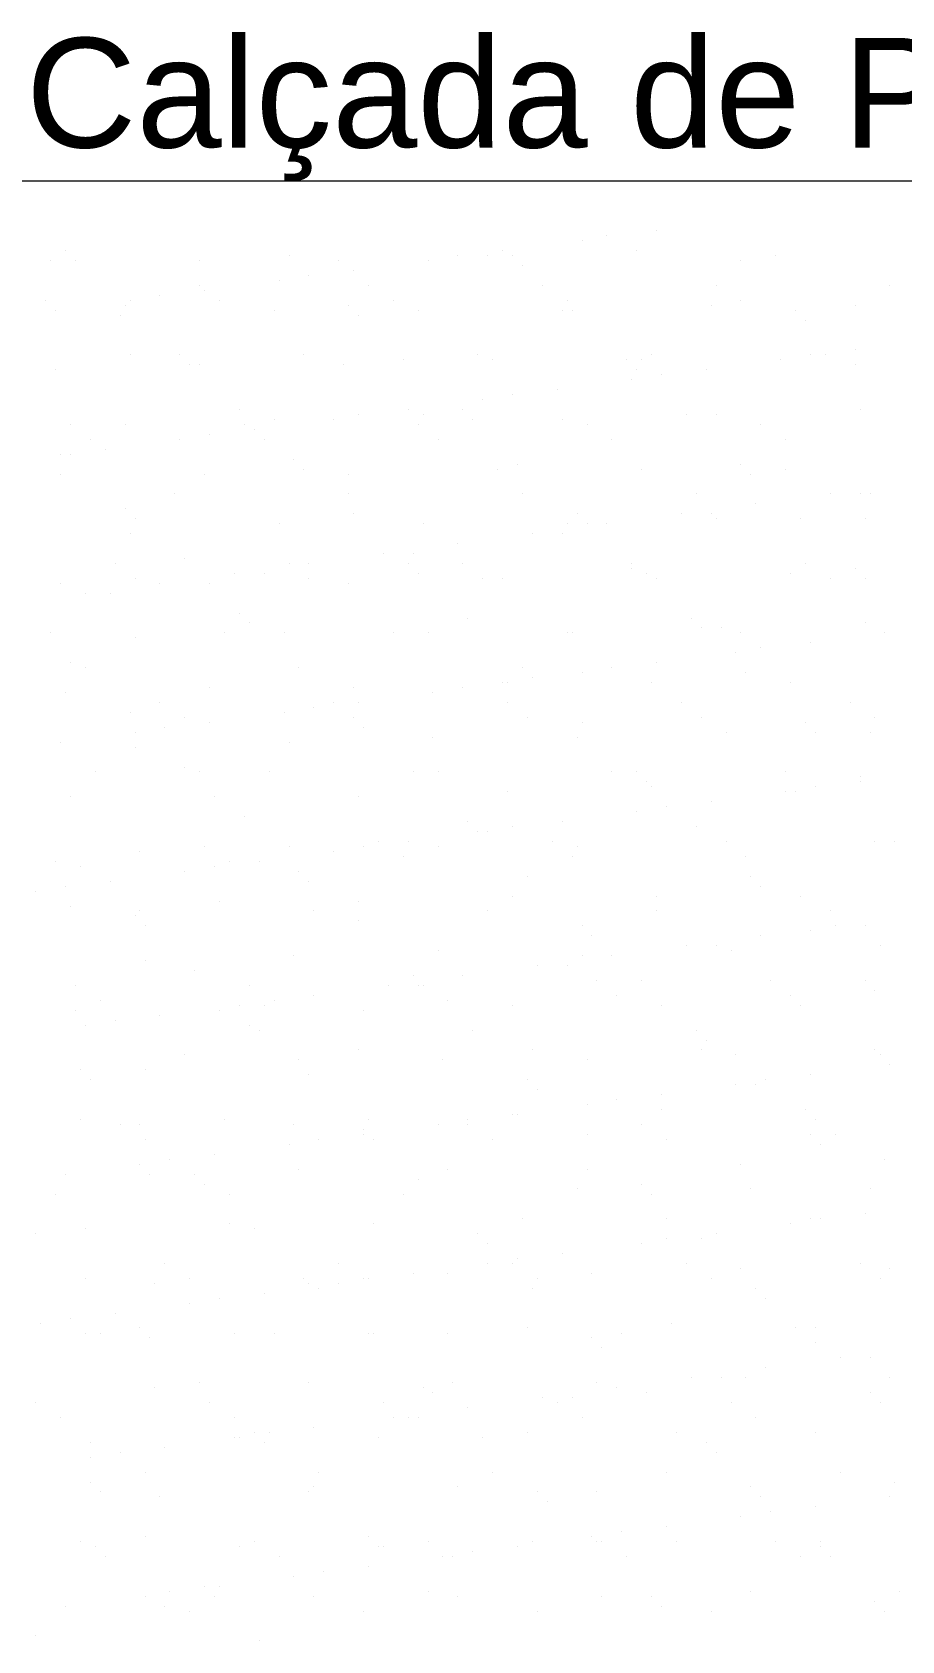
# Model space of a CAD drawing. Header units: millimetres. Extents: x 21 to 236, y 15 to 64.
# Drawn here: x 38.779 to 39.573, y 30.574 to 32.042 of the extents above; entities that cross this region are included whole.
import ezdxf

# ---------------------------------------------------------------- set-up
doc = ezdxf.new("R2010")
doc.units = ezdxf.units.MM
doc.layers.add('PDF_Grama', color=7, linetype='Continuous', true_color=0x397200)
doc.layers.add('PDF_Parede', color=7, linetype='Continuous')
doc.layers.add('PDF_Text', color=70, linetype='Continuous')
doc.styles.add('PDF Arial', font='arial.ttf')

msp = doc.modelspace()

# ---------------------------------------------------------------- linework, layer by layer
at = {"layer": 'PDF_Grama', "lineweight": 20}
for points in [[(39.2807, 31.8519), (39.2807, 31.8519)], [(39.3034, 31.8565), (39.3034, 31.8565)], [(39.3487, 31.861), (39.3487, 31.861)], [(38.8094, 31.8429), (38.8094, 31.8429)], [(39.0133, 31.8384), (39.0133, 31.8384)], [(39.1674, 31.8384), (39.1674, 31.8384)], [(39.1946, 31.8384), (39.1946, 31.8384)], [(39.2082, 31.8429), (39.2082, 31.8429)], [(39.2173, 31.8384), (39.2173, 31.8384)], [(39.3306, 31.8429), (39.3306, 31.8429)], [(39.4575, 31.8384), (39.4575, 31.8384)], [(38.7958, 31.8338), (38.7958, 31.8338)], [(38.8184, 31.8338), (38.8184, 31.8338)], [(38.9317, 31.8338), (38.9317, 31.8338)], [(39.0586, 31.8338), (39.0586, 31.8338)], [(39.0722, 31.8248), (39.0722, 31.8248)], [(39.1402, 31.8338), (39.1402, 31.8338)], [(39.2263, 31.8293), (39.2263, 31.8293)], [(39.4258, 31.8338), (39.4258, 31.8338)], [(38.9317, 31.8112), (38.9317, 31.8112)], [(39.0042, 31.8157), (39.0042, 31.8157)], [(39.0314, 31.8202), (39.0314, 31.8202)], [(39.0858, 31.8112), (39.0858, 31.8112)], [(39.2445, 31.8112), (39.2445, 31.8112)], [(39.4031, 31.8112), (39.4031, 31.8112)], [(39.5617, 31.8112), (39.5617, 31.8112)], [(38.7912, 31.7976), (38.7912, 31.7976)], [(38.8683, 31.7976), (38.8683, 31.7976)], [(38.8955, 31.8021), (38.8955, 31.8021)], [(38.9363, 31.8066), (38.9363, 31.8066)], [(38.9499, 31.7976), (38.9499, 31.7976)], [(39.1085, 31.7976), (39.1085, 31.7976)], [(39.2671, 31.7976), (39.2671, 31.7976)], [(39.4258, 31.7976), (39.4258, 31.7976)], [(38.8003, 31.7885), (38.8003, 31.7885)], [(38.8592, 31.784), (38.8592, 31.784)], [(38.8637, 31.793), (38.8637, 31.793)], [(38.9997, 31.7885), (38.9997, 31.7885)], [(39.0677, 31.793), (39.0677, 31.793)], [(39.0768, 31.784), (39.0768, 31.784)], [(39.1312, 31.7885), (39.1312, 31.7885)], [(39.2626, 31.7885), (39.2626, 31.7885)], [(39.2717, 31.7885), (39.2717, 31.7885)], [(39.3986, 31.793), (39.3986, 31.793)], [(39.4756, 31.7885), (39.4756, 31.7885)], [(39.4847, 31.7794), (39.4847, 31.7794)], [(39.53, 31.793), (39.53, 31.793)], [(39.53, 31.7522), (39.53, 31.7522)], [(38.8683, 31.7477), (38.8683, 31.7477)], [(38.9136, 31.7477), (38.9136, 31.7477)], [(38.9227, 31.7386), (38.9227, 31.7386)], [(38.9317, 31.7386), (38.9317, 31.7386)], [(39.0269, 31.7477), (39.0269, 31.7477)], [(39.0632, 31.7386), (39.0632, 31.7386)], [(39.1176, 31.7432), (39.1176, 31.7432)], [(39.1855, 31.7477), (39.1855, 31.7477)], [(39.1991, 31.7432), (39.1991, 31.7432)], [(39.3215, 31.7432), (39.3215, 31.7432)], [(39.3351, 31.7432), (39.3351, 31.7432)], [(39.3442, 31.7477), (39.3442, 31.7477)], [(39.462, 31.7432), (39.462, 31.7432)], [(39.462, 31.7432), (39.462, 31.7432)], [(39.4892, 31.7477), (39.4892, 31.7477)], [(39.5028, 31.7477), (39.5028, 31.7477)], [(39.53, 31.7386), (39.53, 31.7386)], [(38.8003, 31.7341), (38.8003, 31.7341)], [(39.326, 31.725), (39.326, 31.725)], [(39.3306, 31.7341), (39.3306, 31.7341)], [(39.3532, 31.7296), (39.3532, 31.7296)], [(39.394, 31.7341), (39.394, 31.7341)], [(39.1901, 31.7069), (39.1901, 31.7069)], [(39.2173, 31.7114), (39.2173, 31.7114)], [(39.2581, 31.716), (39.2581, 31.716)], [(38.968, 31.6978), (38.968, 31.6978)], [(39.0768, 31.6933), (39.0768, 31.6933)], [(39.1221, 31.6978), (39.1221, 31.6978)], [(39.1357, 31.6933), (39.1357, 31.6933)], [(39.1719, 31.6978), (39.1719, 31.6978)], [(39.3759, 31.6933), (39.3759, 31.6933)], [(39.4031, 31.6933), (39.4031, 31.6933)], [(39.5345, 31.6978), (39.5345, 31.6978)], [(38.8139, 31.6843), (38.8139, 31.6843)], [(38.8637, 31.6843), (38.8637, 31.6843)], [(38.9725, 31.6843), (38.9725, 31.6843)], [(38.9816, 31.6797), (38.9816, 31.6797)], [(38.9997, 31.6888), (38.9997, 31.6888)], [(39.0541, 31.6888), (39.0541, 31.6888)], [(39.1312, 31.6843), (39.1312, 31.6843)], [(39.181, 31.6888), (39.181, 31.6888)], [(39.2626, 31.6888), (39.2626, 31.6888)], [(39.2853, 31.6843), (39.2853, 31.6843)], [(39.4439, 31.6843), (39.4439, 31.6843)], [(38.832, 31.6707), (38.832, 31.6707)], [(38.8456, 31.6616), (38.8456, 31.6616)], [(38.9136, 31.6707), (38.9136, 31.6707)], [(38.9408, 31.6752), (38.9408, 31.6752)], [(38.9906, 31.6707), (38.9906, 31.6707)], [(39.1493, 31.6707), (39.1493, 31.6707)], [(39.3079, 31.6707), (39.3079, 31.6707)], [(39.4665, 31.6707), (39.4665, 31.6707)], [(38.8048, 31.6571), (38.8048, 31.6571)], [(38.8139, 31.6571), (38.8139, 31.6571)], [(39.0178, 31.6525), (39.0178, 31.6525)], [(39.2218, 31.648), (39.2218, 31.648)], [(39.4258, 31.648), (39.4258, 31.648)], [(38.8048, 31.6389), (38.8048, 31.6389)], [(38.9363, 31.6389), (38.9363, 31.6389)], [(39.0269, 31.6435), (39.0269, 31.6435)], [(39.0677, 31.6389), (39.0677, 31.6389)], [(39.2037, 31.6435), (39.2037, 31.6435)], [(39.3351, 31.6435), (39.3351, 31.6435)], [(39.4348, 31.6389), (39.4348, 31.6389)], [(39.4665, 31.6435), (39.4665, 31.6435)], [(38.9091, 31.6208), (38.9091, 31.6208)], [(39.0677, 31.6208), (39.0677, 31.6208)], [(39.2263, 31.6208), (39.2263, 31.6208)], [(39.385, 31.6208), (39.385, 31.6208)], [(39.5073, 31.6208), (39.5073, 31.6208)], [(39.5345, 31.6208), (39.5345, 31.6208)], [(39.5436, 31.6208), (39.5436, 31.6208)], [(38.8637, 31.6072), (38.8637, 31.6072)], [(39.0722, 31.6027), (39.0722, 31.6027)], [(39.2762, 31.6027), (39.2762, 31.6027)], [(39.3714, 31.6027), (39.3714, 31.6027)], [(39.3986, 31.6027), (39.3986, 31.6027)], [(39.4394, 31.6117), (39.4394, 31.6117)], [(38.8728, 31.5981), (38.8728, 31.5981)], [(39.0042, 31.5936), (39.0042, 31.5936)], [(39.1357, 31.5936), (39.1357, 31.5936)], [(39.2671, 31.5936), (39.2671, 31.5936)], [(39.2853, 31.5936), (39.2853, 31.5936)], [(39.3034, 31.5936), (39.3034, 31.5936)], [(39.4031, 31.5981), (39.4031, 31.5981)], [(39.4801, 31.5981), (39.4801, 31.5981)], [(39.5391, 31.5981), (39.5391, 31.5981)], [(38.8683, 31.5845), (38.8683, 31.5845)], [(39.1674, 31.5755), (39.1674, 31.5755)], [(39.2354, 31.5845), (39.2354, 31.5845)], [(39.2626, 31.5845), (39.2626, 31.5845)], [(38.9181, 31.5619), (38.9181, 31.5619)], [(39.0994, 31.5664), (39.0994, 31.5664)], [(39.1266, 31.5664), (39.1266, 31.5664)], [(38.8547, 31.5573), (38.8547, 31.5573)], [(38.8728, 31.5437), (38.8728, 31.5437)], [(38.9635, 31.5483), (38.9635, 31.5483)], [(38.9906, 31.5483), (38.9906, 31.5483)], [(39.0133, 31.5573), (39.0133, 31.5573)], [(39.0314, 31.5573), (39.0314, 31.5573)], [(39.0314, 31.5437), (39.0314, 31.5437)], [(39.1221, 31.5573), (39.1221, 31.5573)], [(39.1312, 31.5483), (39.1312, 31.5483)], [(39.1719, 31.5573), (39.1719, 31.5573)], [(39.1901, 31.5437), (39.1901, 31.5437)], [(39.2082, 31.5437), (39.2082, 31.5437)], [(39.326, 31.5573), (39.326, 31.5573)], [(39.326, 31.5528), (39.326, 31.5528)], [(39.3396, 31.5483), (39.3396, 31.5483)], [(39.3487, 31.5437), (39.3487, 31.5437)], [(39.4711, 31.5483), (39.4711, 31.5483)], [(39.4847, 31.5573), (39.4847, 31.5573)], [(39.5073, 31.5437), (39.5073, 31.5437)], [(39.53, 31.5528), (39.53, 31.5528)], [(39.5391, 31.5437), (39.5391, 31.5437)], [(38.8048, 31.5392), (38.8048, 31.5392)], [(38.8275, 31.5301), (38.8275, 31.5301)], [(38.8501, 31.5301), (38.8501, 31.5301)], [(38.8955, 31.5392), (38.8955, 31.5392)], [(38.9408, 31.5392), (38.9408, 31.5392)], [(39.0677, 31.5392), (39.0677, 31.5392)], [(38.968, 31.512), (38.968, 31.512)], [(38.977, 31.503), (38.977, 31.503)], [(39.1765, 31.5075), (39.1765, 31.5075)], [(39.3804, 31.5075), (39.3804, 31.5075)], [(39.5391, 31.503), (39.5391, 31.503)], [(38.7958, 31.4939), (38.7958, 31.4939)], [(38.8728, 31.4894), (38.8728, 31.4894)], [(38.9544, 31.4939), (38.9544, 31.4939)], [(39.0088, 31.4939), (39.0088, 31.4939)], [(39.1085, 31.4939), (39.1085, 31.4939)], [(39.1402, 31.4939), (39.1402, 31.4939)], [(39.2671, 31.4939), (39.2671, 31.4939)], [(39.2717, 31.4939), (39.2717, 31.4939)], [(39.3895, 31.4984), (39.3895, 31.4984)], [(39.4076, 31.4984), (39.4076, 31.4984)], [(39.4258, 31.4939), (39.4258, 31.4939)], [(39.4892, 31.4848), (39.4892, 31.4848)], [(39.5572, 31.4939), (39.5572, 31.4939)], [(39.4212, 31.4758), (39.4212, 31.4758)], [(39.4439, 31.4803), (39.4439, 31.4803)], [(38.8139, 31.4667), (38.8139, 31.4667)], [(38.8275, 31.4622), (38.8275, 31.4622)], [(39.0224, 31.4622), (39.0224, 31.4622)], [(39.2263, 31.4622), (39.2263, 31.4622)], [(39.2807, 31.4576), (39.2807, 31.4576)], [(39.3079, 31.4622), (39.3079, 31.4622)], [(39.3487, 31.4667), (39.3487, 31.4667)], [(39.4303, 31.4576), (39.4303, 31.4576)], [(38.9408, 31.444), (38.9408, 31.444)], [(39.0722, 31.444), (39.0722, 31.444)], [(39.1719, 31.444), (39.1719, 31.444)], [(39.2082, 31.4486), (39.2082, 31.4486)], [(39.2127, 31.4486), (39.2127, 31.4486)], [(39.2354, 31.4531), (39.2354, 31.4531)], [(39.3442, 31.4486), (39.3442, 31.4486)], [(39.4711, 31.4486), (39.4711, 31.4486)], [(38.8094, 31.4395), (38.8094, 31.4395)], [(38.8955, 31.4304), (38.8955, 31.4304)], [(39.0541, 31.4304), (39.0541, 31.4304)], [(39.0768, 31.4304), (39.0768, 31.4304)], [(39.1447, 31.4395), (39.1447, 31.4395)], [(39.2127, 31.4304), (39.2127, 31.4304)], [(39.3714, 31.4304), (39.3714, 31.4304)], [(39.5255, 31.4304), (39.5255, 31.4304)], [(38.8683, 31.4214), (38.8683, 31.4214)], [(38.9181, 31.4168), (38.9181, 31.4168)], [(38.9408, 31.4123), (38.9408, 31.4123)], [(39.0088, 31.4214), (39.0088, 31.4214)], [(39.036, 31.4259), (39.036, 31.4259)], [(39.0722, 31.4168), (39.0722, 31.4168)], [(39.0722, 31.4168), (39.0722, 31.4168)], [(39.2309, 31.4168), (39.2309, 31.4168)], [(39.2807, 31.4123), (39.2807, 31.4123)], [(39.3895, 31.4168), (39.3895, 31.4168)], [(39.4847, 31.4123), (39.4847, 31.4123)], [(39.5481, 31.4168), (39.5481, 31.4168)], [(38.8728, 31.4032), (38.8728, 31.4032)], [(38.9, 31.4078), (38.9, 31.4078)], [(39.0813, 31.4078), (39.0813, 31.4078)], [(39.1447, 31.3987), (39.1447, 31.3987)], [(39.2762, 31.3987), (39.2762, 31.3987)], [(39.4122, 31.4032), (39.4122, 31.4032)], [(39.4937, 31.4032), (39.4937, 31.4032)], [(39.5436, 31.4032), (39.5436, 31.4032)], [(38.8048, 31.3942), (38.8048, 31.3942)], [(38.8728, 31.3896), (38.8728, 31.3896)], [(39.0133, 31.3942), (39.0133, 31.3942)], [(38.9181, 31.3715), (38.9181, 31.3715)], [(38.8365, 31.367), (38.8365, 31.367)], [(38.9317, 31.367), (38.9317, 31.367)], [(38.9952, 31.367), (38.9952, 31.367)], [(39.1266, 31.367), (39.1266, 31.367)], [(39.1493, 31.367), (39.1493, 31.367)], [(39.3079, 31.367), (39.3079, 31.367)], [(39.3306, 31.367), (39.3306, 31.367)], [(39.3396, 31.3579), (39.3396, 31.3579)], [(39.3442, 31.3534), (39.3442, 31.3534)], [(39.4665, 31.367), (39.4665, 31.367)], [(39.4937, 31.3534), (39.4937, 31.3534)], [(39.5345, 31.3624), (39.5345, 31.3624)], [(39.5345, 31.3579), (39.5345, 31.3579)], [(38.8139, 31.3443), (38.8139, 31.3443)], [(38.9453, 31.3443), (38.9453, 31.3443)], [(39.0768, 31.3443), (39.0768, 31.3443)], [(39.2127, 31.3489), (39.2127, 31.3489)], [(39.3986, 31.3398), (39.3986, 31.3398)], [(39.4665, 31.3489), (39.4665, 31.3489)], [(39.4756, 31.3489), (39.4756, 31.3489)], [(38.9725, 31.3262), (38.9725, 31.3262)], [(39.3306, 31.3307), (39.3306, 31.3307)], [(39.3578, 31.3353), (39.3578, 31.3353)], [(39.1765, 31.3217), (39.1765, 31.3217)], [(39.1855, 31.3126), (39.1855, 31.3126)], [(39.1946, 31.3126), (39.1946, 31.3126)], [(39.2173, 31.3171), (39.2173, 31.3171)], [(39.2626, 31.3217), (39.2626, 31.3217)], [(39.385, 31.3171), (39.385, 31.3171)], [(38.8773, 31.2945), (38.8773, 31.2945)], [(38.9363, 31.299), (38.9363, 31.299)], [(39.0133, 31.299), (39.0133, 31.299)], [(39.0541, 31.2945), (39.0541, 31.2945)], [(39.0813, 31.299), (39.0813, 31.299)], [(39.0949, 31.3035), (39.0949, 31.3035)], [(39.1221, 31.3035), (39.1221, 31.3035)], [(39.1493, 31.299), (39.1493, 31.299)], [(39.2535, 31.3035), (39.2535, 31.3035)], [(39.2762, 31.299), (39.2762, 31.299)], [(39.4122, 31.3035), (39.4122, 31.3035)], [(39.4122, 31.3035), (39.4122, 31.3035)], [(39.5481, 31.3035), (39.5481, 31.3035)], [(39.5663, 31.3035), (39.5663, 31.3035)], [(38.8003, 31.2854), (38.8003, 31.2854)], [(38.8229, 31.2809), (38.8229, 31.2809)], [(38.9453, 31.2809), (38.9453, 31.2809)], [(38.9589, 31.2854), (38.9589, 31.2854)], [(38.9861, 31.2854), (38.9861, 31.2854)], [(39.1176, 31.2899), (39.1176, 31.2899)], [(39.2717, 31.2899), (39.2717, 31.2899)], [(39.4303, 31.2899), (39.4303, 31.2899)], [(38.8501, 31.2673), (38.8501, 31.2673)], [(38.9181, 31.2763), (38.9181, 31.2763)], [(39.0224, 31.2763), (39.0224, 31.2763)], [(39.0314, 31.2673), (39.0314, 31.2673)], [(39.2309, 31.2718), (39.2309, 31.2718)], [(39.4348, 31.2718), (39.4348, 31.2718)], [(38.7822, 31.2582), (38.7822, 31.2582)], [(38.8094, 31.2627), (38.8094, 31.2627)], [(39.2173, 31.2537), (39.2173, 31.2537)], [(39.3487, 31.2537), (39.3487, 31.2537)], [(39.4439, 31.2627), (39.4439, 31.2627)], [(39.4801, 31.2537), (39.4801, 31.2537)], [(38.8139, 31.2446), (38.8139, 31.2446)], [(38.8728, 31.2355), (38.8728, 31.2355)], [(38.8773, 31.2401), (38.8773, 31.2401)], [(38.9499, 31.2491), (38.9499, 31.2491)], [(39.036, 31.2401), (39.036, 31.2401)], [(39.0768, 31.2491), (39.0768, 31.2491)], [(39.1946, 31.2401), (39.1946, 31.2401)], [(39.3487, 31.2401), (39.3487, 31.2401)], [(39.5073, 31.2401), (39.5073, 31.2401)], [(38.8819, 31.2265), (38.8819, 31.2265)], [(39.0768, 31.231), (39.0768, 31.231)], [(39.2807, 31.2265), (39.2807, 31.2265)], [(39.4892, 31.2219), (39.4892, 31.2219)], [(39.5119, 31.2265), (39.5119, 31.2265)], [(39.5391, 31.2265), (39.5391, 31.2265)], [(39.2898, 31.2174), (39.2898, 31.2174)], [(39.3759, 31.2083), (39.3759, 31.2083)], [(39.4031, 31.2083), (39.4031, 31.2083)], [(39.4439, 31.2174), (39.4439, 31.2174)], [(39.5527, 31.2083), (39.5527, 31.2083)], [(38.8819, 31.1948), (38.8819, 31.1948)], [(39.0178, 31.1993), (39.0178, 31.1993)], [(39.1493, 31.2038), (39.1493, 31.2038)], [(39.2807, 31.1993), (39.2807, 31.1993)], [(39.3079, 31.1993), (39.3079, 31.1993)], [(39.4167, 31.2038), (39.4167, 31.2038)], [(38.9272, 31.1857), (38.9272, 31.1857)], [(39.1266, 31.1812), (39.1266, 31.1812)], [(39.1719, 31.1812), (39.1719, 31.1812)], [(39.2399, 31.1902), (39.2399, 31.1902)], [(39.2671, 31.1902), (39.2671, 31.1902)], [(39.2943, 31.1766), (39.2943, 31.1766)], [(39.3351, 31.1766), (39.3351, 31.1766)], [(39.453, 31.1766), (39.453, 31.1766)], [(39.5391, 31.1766), (39.5391, 31.1766)], [(38.8184, 31.1721), (38.8184, 31.1721)], [(38.977, 31.1721), (38.977, 31.1721)], [(39.036, 31.163), (39.036, 31.163)], [(39.104, 31.1721), (39.104, 31.1721)], [(39.1312, 31.1721), (39.1312, 31.1721)], [(39.1357, 31.1721), (39.1357, 31.1721)], [(39.1357, 31.1721), (39.1357, 31.1721)], [(39.3124, 31.163), (39.3124, 31.163)], [(39.4711, 31.163), (39.4711, 31.163)], [(39.5481, 31.1676), (39.5481, 31.1676)], [(38.8184, 31.1494), (38.8184, 31.1494)], [(38.8411, 31.1585), (38.8411, 31.1585)], [(38.9499, 31.1494), (38.9499, 31.1494)], [(38.968, 31.154), (38.968, 31.154)], [(38.9906, 31.154), (38.9906, 31.154)], [(38.9997, 31.1585), (38.9997, 31.1585)], [(39.0813, 31.1494), (39.0813, 31.1494)], [(39.1583, 31.1585), (39.1583, 31.1585)], [(39.2173, 31.154), (39.2173, 31.154)], [(39.3532, 31.154), (39.3532, 31.154)], [(39.4801, 31.154), (39.4801, 31.154)], [(38.8275, 31.1358), (38.8275, 31.1358)], [(38.8547, 31.1404), (38.8547, 31.1404)], [(38.8955, 31.1449), (38.8955, 31.1449)], [(38.977, 31.1358), (38.977, 31.1358)], [(38.9861, 31.1313), (38.9861, 31.1313)], [(39.181, 31.1313), (39.181, 31.1313)], [(39.385, 31.1313), (39.385, 31.1313)], [(39.394, 31.1222), (39.394, 31.1222)], [(38.9181, 31.1086), (38.9181, 31.1086)], [(39.0224, 31.1041), (39.0224, 31.1041)], [(39.0768, 31.1132), (39.0768, 31.1132)], [(39.1538, 31.1041), (39.1538, 31.1041)], [(39.2354, 31.1132), (39.2354, 31.1132)], [(39.2853, 31.1041), (39.2853, 31.1041)], [(39.3895, 31.1132), (39.3895, 31.1132)], [(39.4212, 31.1086), (39.4212, 31.1086)], [(39.5481, 31.1132), (39.5481, 31.1132)], [(39.5527, 31.1086), (39.5527, 31.1086)], [(38.8229, 31.095), (38.8229, 31.095)], [(38.8819, 31.095), (38.8819, 31.095)], [(39.0314, 31.0905), (39.0314, 31.0905)], [(39.4892, 31.0905), (39.4892, 31.0905)], [(39.5617, 31.0996), (39.5617, 31.0996)], [(38.832, 31.086), (38.832, 31.086)], [(39.2309, 31.086), (39.2309, 31.086)], [(39.2399, 31.0769), (39.2399, 31.0769)], [(39.4212, 31.0814), (39.4212, 31.0814)], [(39.4394, 31.0814), (39.4394, 31.0814)], [(39.4484, 31.086), (39.4484, 31.086)], [(39.2853, 31.0633), (39.2853, 31.0633)], [(39.3124, 31.0678), (39.3124, 31.0678)], [(39.3532, 31.0724), (39.3532, 31.0724)], [(38.8229, 31.0497), (38.8229, 31.0497)], [(38.8592, 31.0452), (38.8592, 31.0452)], [(38.8773, 31.0452), (38.8773, 31.0452)], [(38.9544, 31.0497), (38.9544, 31.0497)], [(39.0178, 31.0452), (39.0178, 31.0452)], [(39.0858, 31.0497), (39.0858, 31.0497)], [(39.1493, 31.0452), (39.1493, 31.0452)], [(39.1765, 31.0497), (39.1765, 31.0497)], [(39.1765, 31.0452), (39.1765, 31.0452)], [(39.2173, 31.0542), (39.2173, 31.0542)], [(39.2218, 31.0542), (39.2218, 31.0542)], [(39.3351, 31.0452), (39.3351, 31.0452)], [(39.3532, 31.0588), (39.3532, 31.0588)], [(39.4847, 31.0588), (39.4847, 31.0588)], [(39.4937, 31.0497), (39.4937, 31.0497)], [(38.8819, 31.0316), (38.8819, 31.0316)], [(39.0405, 31.0316), (39.0405, 31.0316)], [(39.0405, 31.0316), (39.0405, 31.0316)], [(39.0813, 31.0406), (39.0813, 31.0406)], [(39.0813, 31.0361), (39.0813, 31.0361)], [(39.0904, 31.0316), (39.0904, 31.0316)], [(39.1991, 31.0316), (39.1991, 31.0316)], [(39.2853, 31.0361), (39.2853, 31.0361)], [(39.3578, 31.0316), (39.3578, 31.0316)], [(39.4892, 31.0361), (39.4892, 31.0361)], [(39.5119, 31.0361), (39.5119, 31.0361)], [(38.9453, 31.018), (38.9453, 31.018)], [(39.0133, 31.0271), (39.0133, 31.0271)], [(39.4983, 31.0271), (39.4983, 31.0271)], [(38.8773, 31.0089), (38.8773, 31.0089)], [(38.9045, 31.0135), (38.9045, 31.0135)], [(39.0224, 31.0044), (39.0224, 31.0044)], [(39.1583, 31.0044), (39.1583, 31.0044)], [(39.2853, 31.0044), (39.2853, 31.0044)], [(39.4258, 31.0089), (39.4258, 31.0089)], [(39.5572, 31.0135), (39.5572, 31.0135)], [(38.8094, 30.9999), (38.8094, 30.9999)], [(38.8864, 30.9999), (38.8864, 30.9999)], [(38.9272, 30.9999), (38.9272, 30.9999)], [(38.9363, 30.9908), (38.9363, 30.9908)], [(39.1312, 30.9953), (39.1312, 30.9953)], [(39.2762, 30.9863), (39.2762, 30.9863)], [(39.3351, 30.9908), (39.3351, 30.9908)], [(39.4348, 30.9863), (39.4348, 30.9863)], [(39.5436, 30.9863), (39.5436, 30.9863)], [(38.8003, 30.9817), (38.8003, 30.9817)], [(38.9589, 30.9817), (38.9589, 30.9817)], [(39.1176, 30.9817), (39.1176, 30.9817)], [(39.3442, 30.9817), (39.3442, 30.9817)], [(39.2263, 30.9591), (39.2263, 30.9591)], [(39.3578, 30.9591), (39.3578, 30.9591)], [(39.4892, 30.9591), (39.4892, 30.9591)], [(39.4983, 30.9591), (39.4983, 30.9591)], [(39.5391, 30.9636), (39.5391, 30.9636)], [(38.7822, 30.9455), (38.7822, 30.9455)], [(38.8275, 30.95), (38.8275, 30.95)], [(38.9589, 30.9545), (38.9589, 30.9545)], [(38.9816, 30.95), (38.9816, 30.95)], [(39.0904, 30.9545), (39.0904, 30.9545)], [(39.1855, 30.9455), (39.1855, 30.9455)], [(39.4031, 30.9455), (39.4031, 30.9455)], [(39.4711, 30.9545), (39.4711, 30.9545)], [(39.1946, 30.9364), (39.1946, 30.9364)], [(39.2626, 30.9273), (39.2626, 30.9273)], [(39.3351, 30.9364), (39.3351, 30.9364)], [(39.3578, 30.9409), (39.3578, 30.9409)], [(39.3895, 30.9409), (39.3895, 30.9409)], [(38.9, 30.9183), (38.9, 30.9183)], [(39.0586, 30.9183), (39.0586, 30.9183)], [(39.1946, 30.9183), (39.1946, 30.9183)], [(39.2173, 30.9183), (39.2173, 30.9183)], [(39.2218, 30.9228), (39.2218, 30.9228)], [(39.3759, 30.9183), (39.3759, 30.9183)], [(39.4258, 30.9137), (39.4258, 30.9137)], [(39.5345, 30.9183), (39.5345, 30.9183)], [(39.5617, 30.9137), (39.5617, 30.9137)], [(38.8275, 30.9047), (38.8275, 30.9047)], [(38.8909, 30.9001), (38.8909, 30.9001)], [(38.9227, 30.9047), (38.9227, 30.9047)], [(39.0269, 30.9047), (39.0269, 30.9047)], [(39.0314, 30.9001), (39.0314, 30.9001)], [(39.0586, 30.9001), (39.0586, 30.9001)], [(39.0813, 30.9047), (39.0813, 30.9047)], [(39.0858, 30.9047), (39.0858, 30.9047)], [(39.1266, 30.9092), (39.1266, 30.9092)], [(39.1583, 30.9092), (39.1583, 30.9092)], [(39.2399, 30.9047), (39.2399, 30.9047)], [(39.2898, 30.9092), (39.2898, 30.9092)], [(39.3986, 30.9047), (39.3986, 30.9047)], [(39.5527, 30.9047), (39.5527, 30.9047)], [(38.9499, 30.8865), (38.9499, 30.8865)], [(38.9906, 30.8911), (38.9906, 30.8911)], [(39.0405, 30.8956), (39.0405, 30.8956)], [(39.2354, 30.8956), (39.2354, 30.8956)], [(39.4394, 30.8956), (39.4394, 30.8956)], [(39.4484, 30.8865), (39.4484, 30.8865)], [(38.8139, 30.8684), (38.8139, 30.8684)], [(38.8547, 30.873), (38.8547, 30.873)], [(38.9227, 30.882), (38.9227, 30.882)], [(38.7867, 30.8639), (38.7867, 30.8639)], [(38.8275, 30.8548), (38.8275, 30.8548)], [(38.8411, 30.8548), (38.8411, 30.8548)], [(38.8773, 30.8594), (38.8773, 30.8594)], [(38.9635, 30.8548), (38.9635, 30.8548)], [(38.9997, 30.8548), (38.9997, 30.8548)], [(39.0858, 30.8548), (39.0858, 30.8548)], [(39.0904, 30.8548), (39.0904, 30.8548)], [(39.1583, 30.8548), (39.1583, 30.8548)], [(39.2309, 30.8594), (39.2309, 30.8594)], [(39.317, 30.8548), (39.317, 30.8548)], [(39.3623, 30.8639), (39.3623, 30.8639)], [(39.4756, 30.8594), (39.4756, 30.8594)], [(39.4937, 30.8594), (39.4937, 30.8594)], [(38.8864, 30.8503), (38.8864, 30.8503)], [(39.2898, 30.8503), (39.2898, 30.8503)], [(39.2989, 30.8412), (39.2989, 30.8412)], [(39.4937, 30.8458), (39.4937, 30.8458)], [(39.5164, 30.8322), (39.5164, 30.8322)], [(39.5436, 30.8322), (39.5436, 30.8322)], [(38.9317, 30.8095), (38.9317, 30.8095)], [(39.0314, 30.8095), (39.0314, 30.8095)], [(39.1629, 30.8095), (39.1629, 30.8095)], [(39.2943, 30.8095), (39.2943, 30.8095)], [(39.3804, 30.814), (39.3804, 30.814)], [(39.4076, 30.814), (39.4076, 30.814)], [(39.4303, 30.814), (39.4303, 30.814)], [(39.4484, 30.8231), (39.4484, 30.8231)], [(39.5617, 30.814), (39.5617, 30.814)], [(38.8909, 30.805), (38.8909, 30.805)], [(39.1357, 30.805), (39.1357, 30.805)], [(39.1447, 30.8004), (39.1447, 30.8004)], [(39.2445, 30.7959), (39.2445, 30.7959)], [(39.2717, 30.7959), (39.2717, 30.7959)], [(39.3124, 30.805), (39.3124, 30.805)], [(39.3396, 30.8004), (39.3396, 30.8004)], [(39.5436, 30.8004), (39.5436, 30.8004)], [(38.7822, 30.7914), (38.7822, 30.7914)], [(38.9408, 30.7914), (38.9408, 30.7914)], [(39.0994, 30.7914), (39.0994, 30.7914)], [(39.1765, 30.7868), (39.1765, 30.7868)], [(39.2581, 30.7914), (39.2581, 30.7914)], [(39.4167, 30.7914), (39.4167, 30.7914)], [(39.5527, 30.7914), (39.5527, 30.7914)], [(38.8048, 30.7778), (38.8048, 30.7778)], [(38.9635, 30.7778), (38.9635, 30.7778)], [(39.036, 30.7687), (39.036, 30.7687)], [(39.1085, 30.7778), (39.1085, 30.7778)], [(39.1221, 30.7778), (39.1221, 30.7778)], [(39.1312, 30.7778), (39.1312, 30.7778)], [(39.2807, 30.7778), (39.2807, 30.7778)], [(39.4394, 30.7778), (39.4394, 30.7778)], [(38.832, 30.7551), (38.832, 30.7551)], [(38.9, 30.7506), (38.9, 30.7506)], [(38.9635, 30.7596), (38.9635, 30.7596)], [(38.968, 30.7596), (38.968, 30.7596)], [(38.9816, 30.7642), (38.9816, 30.7642)], [(38.9906, 30.7551), (38.9906, 30.7551)], [(38.9952, 30.7642), (38.9952, 30.7642)], [(39.0949, 30.7596), (39.0949, 30.7596)], [(39.1901, 30.7596), (39.1901, 30.7596)], [(39.2309, 30.7642), (39.2309, 30.7642)], [(39.3668, 30.7642), (39.3668, 30.7642)], [(39.394, 30.7551), (39.394, 30.7551)], [(39.4937, 30.7642), (39.4937, 30.7642)], [(38.832, 30.7415), (38.832, 30.7415)], [(38.8592, 30.746), (38.8592, 30.746)], [(39.4031, 30.746), (39.4031, 30.746)], [(38.8819, 30.7279), (38.8819, 30.7279)], [(39.0405, 30.7279), (39.0405, 30.7279)], [(39.1991, 30.7279), (39.1991, 30.7279)], [(39.3578, 30.7279), (39.3578, 30.7279)], [(39.5164, 30.7279), (39.5164, 30.7279)], [(38.832, 30.7188), (38.832, 30.7188)], [(38.8411, 30.7098), (38.8411, 30.7098)], [(39.0314, 30.7098), (39.0314, 30.7098)], [(39.036, 30.7143), (39.036, 30.7143)], [(39.1674, 30.7143), (39.1674, 30.7143)], [(39.2399, 30.7098), (39.2399, 30.7098)], [(39.2943, 30.7098), (39.2943, 30.7098)], [(39.4348, 30.7143), (39.4348, 30.7143)], [(39.5663, 30.7188), (39.5663, 30.7188)], [(38.8955, 30.7053), (38.8955, 30.7053)], [(39.249, 30.7007), (39.249, 30.7007)], [(39.4439, 30.7053), (39.4439, 30.7053)], [(39.4937, 30.6962), (39.4937, 30.6962)], [(39.5617, 30.7053), (39.5617, 30.7053)], [(39.3578, 30.6781), (39.3578, 30.6781)], [(39.4258, 30.6871), (39.4258, 30.6871)], [(39.453, 30.6917), (39.453, 30.6917)], [(38.8229, 30.6645), (38.8229, 30.6645)], [(38.8819, 30.669), (38.8819, 30.669)], [(38.9816, 30.6645), (38.9816, 30.6645)], [(39.0858, 30.669), (39.0858, 30.669)], [(39.1402, 30.6645), (39.1402, 30.6645)], [(39.2354, 30.6645), (39.2354, 30.6645)], [(39.2898, 30.669), (39.2898, 30.669)], [(39.2943, 30.6645), (39.2943, 30.6645)], [(39.2989, 30.6645), (39.2989, 30.6645)], [(39.317, 30.6735), (39.317, 30.6735)], [(39.3668, 30.6645), (39.3668, 30.6645)], [(39.4575, 30.6645), (39.4575, 30.6645)], [(39.4983, 30.6645), (39.4983, 30.6645)], [(38.8365, 30.6599), (38.8365, 30.6599)], [(38.8456, 30.6509), (38.8456, 30.6509)], [(38.968, 30.6599), (38.968, 30.6599)], [(39.0042, 30.6509), (39.0042, 30.6509)], [(39.0949, 30.6599), (39.0949, 30.6599)], [(39.0994, 30.6599), (39.0994, 30.6599)], [(39.1538, 30.6509), (39.1538, 30.6509)], [(39.1629, 30.6509), (39.1629, 30.6509)], [(39.181, 30.6554), (39.181, 30.6554)], [(39.2218, 30.6599), (39.2218, 30.6599)], [(39.3215, 30.6509), (39.3215, 30.6509)], [(39.4801, 30.6509), (39.4801, 30.6509)], [(39.4983, 30.6599), (39.4983, 30.6599)], [(39.5073, 30.6509), (39.5073, 30.6509)], [(39.045, 30.6373), (39.045, 30.6373)], [(39.0858, 30.6418), (39.0858, 30.6418)], [(38.9045, 30.6191), (38.9045, 30.6191)], [(38.9363, 30.6237), (38.9363, 30.6237)], [(38.9499, 30.6237), (38.9499, 30.6237)], [(39.0178, 30.6327), (39.0178, 30.6327)], [(39.1402, 30.6191), (39.1402, 30.6191)], [(39.4348, 30.6191), (39.4348, 30.6191)], [(39.5708, 30.6191), (39.5708, 30.6191)], [(38.8094, 30.6055), (38.8094, 30.6055)], [(38.8819, 30.6146), (38.8819, 30.6146)], [(38.9, 30.6055), (38.9, 30.6055)], [(38.9453, 30.6146), (38.9453, 30.6146)], [(39.036, 30.6146), (39.036, 30.6146)], [(39.1674, 30.6146), (39.1674, 30.6146)], [(39.2989, 30.6146), (39.2989, 30.6146)], [(39.3442, 30.6146), (39.3442, 30.6146)], [(39.3532, 30.6055), (39.3532, 30.6055)], [(39.5481, 30.6101), (39.5481, 30.6101)], [(38.9227, 30.601), (38.9227, 30.601)], [(39.0813, 30.601), (39.0813, 30.601)], [(39.2399, 30.601), (39.2399, 30.601)], [(39.3986, 30.601), (39.3986, 30.601)], [(39.5572, 30.601), (39.5572, 30.601)], [(38.7822, 30.5783), (38.7822, 30.5783)], [(38.9861, 30.5738), (38.9861, 30.5738)]]:
    msp.add_lwpolyline(points, dxfattribs=at)
at = {"layer": 'PDF_Parede', "lineweight": 0}
msp.add_lwpolyline([(43.7406, 31.9063), (38.7187, 31.9063)], dxfattribs=at)

# ---------------------------------------------------------------- texts
at = {"layer": 'PDF_Text', "insert": (38.7731, 31.9062), "char_height": 0.100028, "attachment_point": 7, "style": 'PDF Arial'}
msp.add_mtext('Calçada de Proteção', dxfattribs=at)

doc.saveas('drawing.dxf')
